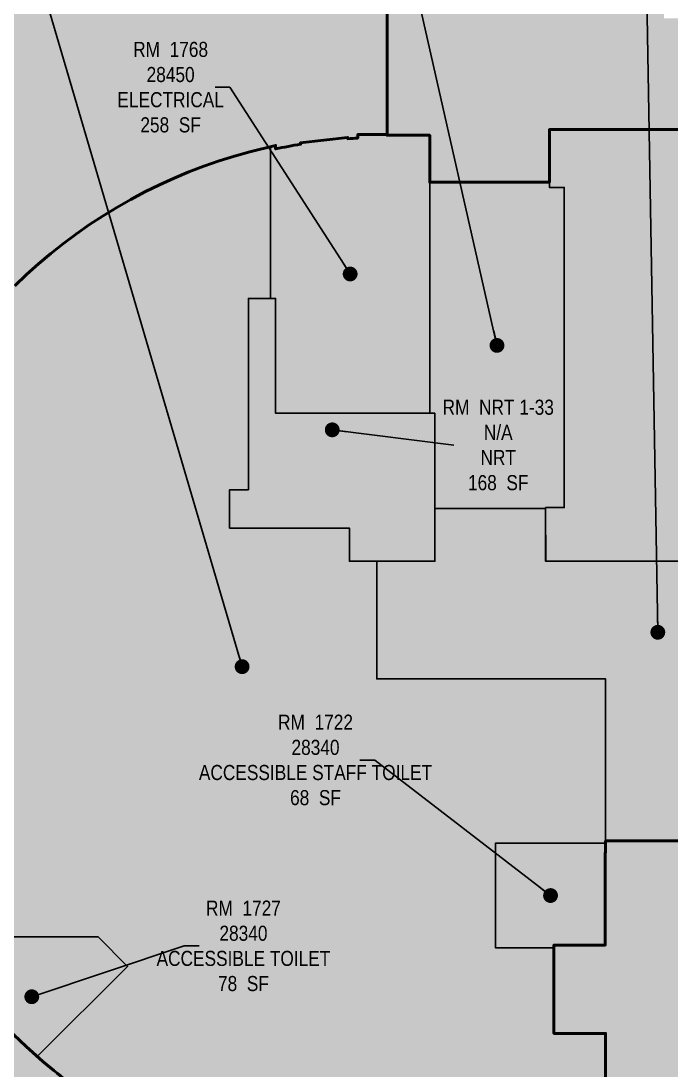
# Model space of a CAD drawing. Header units: inches. Extents: x -460 to 6059, y -234 to 4626.
# Drawn here: x 1194 to 1798, y 2995 to 3968 of the extents above; entities that cross this region are included whole.
import ezdxf

# ---------------------------------------------------------------- set-up
doc = ezdxf.new("R2010")
doc.units = ezdxf.units.IN
doc.header["$LTSCALE"] = 48
doc.header["$MEASUREMENT"] = 0
for name, color, linetype in [('0-LABEL', 3, 'Continuous'), ('1-NRT', 200, 'Continuous'), ('1-NRT-PTN', 253, 'Continuous'), ('2-BCM', 140, 'Continuous'), ('2-BCM-PTN', 250, 'Continuous'), ('3-FCM', 190, 'Continuous'), ('3-FCM-PTN', 9, 'Continuous'), ('4-OCC', 6, 'Continuous'), ('4-OCC-PTN', 95, 'Continuous')]:
    doc.layers.add(name, color=color, linetype=linetype)
doc.styles.add('ArialN', font='ARIALN.TTF')
doc.dimstyles.new('AB-220', dxfattribs={"dimscale": 220, "dimtxt": 0.0703125, "dimasz": 0.0625, "dimexe": 0.0625, "dimexo": 0.125, "dimgap": 0.1875, "dimtad": 0, "dimdec": 4, "dimrnd": 0.0625, "dimzin": 0, "dimdsep": 46, "dimlunit": 4, "dimtxsty": 'ArialN', "dimblk": 'ARCHTICK', "dimcen": 0.0625, "dimclrd": 256, "dimclre": 256, "dimclrt": 256, "dimadec": 0, "dimazin": 0, "dimtfac": 1, "dimtdec": 4, "dimtofl": 0, "dimtmove": 2, "dimatfit": 3, "dimldrblk": 'DOT', "dimfxl": 0, "dimfrac": 2, "dimtolj": 1, "dimtzin": 0, "dimlwd": -1, "dimlwe": -1, "dimarcsym": 0})

# ---------------------------------------------------------------- blocks, each defined once
blk = doc.blocks.new('_ArchTick')
at = {"const_width": 0.15}
blk.add_lwpolyline([(-0.5, -0.5), (0.5, 0.5)], dxfattribs=at)
blk = doc.blocks.new('_Dot')
at = {"lineweight": -2}
blk.add_line((-0.5, 0), (-1, 0), dxfattribs=at)
at = {"const_width": 0.5}
blk.add_lwpolyline([(-0.25, 0, 1), (0.25, 0, 1)], format="xyb", close=True, dxfattribs=at)

msp = doc.modelspace()

# ---------------------------------------------------------------- hatches: boundary and pattern name
at = {"layer": '1-NRT-PTN'}
h = msp.add_hatch(color=256, dxfattribs=at)
h.dxf.hatch_style = 1
h.paths.add_polyline_path([(1681.20273861329, 3466.827172647093), (1681.202738613289, 3516.577184757021), (1698.577738613289, 3516.577184757021), (1698.577738613289, 3813.702172647096), (1684.827738613287, 3813.702172647097), (1684.827738613287, 3867.32645185178), (1997.577738610186, 3867.32645185178), (1997.577738610186, 3466.827172647092)])
h = msp.add_hatch(color=256, dxfattribs=at)
h.dxf.hatch_style = 1
h.paths.add_polyline_path([(1578.577738613287, 3604.076463961708), (1578.577738613286, 3466.827172647096), (1499.077738613307, 3466.827172647096), (1499.077738613307, 3497.577184757017), (1387.827738613306, 3497.577184757018), (1387.827738613306, 3533.077184757019), (1405.384432804946, 3533.077184757019), (1405.384432804945, 3710.63866852462), (1430.577738613306, 3710.63866852462), (1430.577738613307, 3604.076463961709)])
at = {"layer": '2-BCM-PTN'}
h = msp.add_hatch(color=256, dxfattribs=at)
h.dxf.hatch_style = 1
h.paths.add_polyline_path([(1534.140238613289, 3974.701451851794), (1791.32773861331, 3974.701451851802), (1791.32773861331, 3970.576451851792), (1888.57773861574, 3970.576451851792), (1888.57773861574, 4211.704216228852), (1870.82773861575, 4211.7039122448), (1870.82773861575, 4234.316617787352), (2011.32773861312, 4234.316617787351), (2011.32773861312, 4229.566617787352), (1999.077738615733, 4229.566617787352), (1999.077738615733, 3970.57645185178), (2120.577738615736, 3970.57645185178), (2120.577738615736, 3993.57717264709), (2192.202738615736, 3993.57717264709), (2192.202738615737, 4054.389312249441), (2194.640238615736, 4054.389312249441), (2194.651090614056, 4147.94318884636), (2192.202738615736, 4147.94318884636), (2192.202738615736, 4153.452172647098), (2282.702738613183, 4153.452172647098), (2282.702738613183, 4003.07717264709), (2256.577738613301, 4003.07717264709), (2256.577738613301, 3965.326451851778), (2312.202738613335, 3965.326451851781), (2311.7027386133, 3867.326451851794), (2288.5777386133, 3867.326451851775), (2288.5777386133, 3861.201451851774), (2111.702738610187, 3861.201451851774), (2111.702738610187, 3774.139672647093), (2105.577738610186, 3774.139672647093), (2105.577738610186, 3678.827184757015), (2111.702738610187, 3678.827184757015), (2111.702738610187, 3517.139672647088), (1997.577738610187, 3517.139672647089), (1997.577738610187, 3867.32645185178), (1684.827738613287, 3867.326451851779), (1684.827738613287, 3818.577172647096), (1573.702738613288, 3818.577172647096), (1573.702738613288, 3862.201451851781), (1534.140238613289, 3862.201451851781)])
h = msp.add_hatch(color=256, dxfattribs=at)
h.dxf.hatch_style = 1
edge = h.paths.add_edge_path()
edge.add_line((1102.539522123065, 3140.313623644228), (1094.312739119574, 3136.003208718796))
edge.add_line((1094.312739119574, 3136.003208718796), (1087.895361724131, 3148.2518733699))
edge.add_line((1087.895361724131, 3148.2518733699), (1086.552232950624, 3147.476417610959))
edge.add_arc((1533.78693075308, 3375.478884881903), 502.0000000000911, 191.61948229602, 207.0127125768842, ccw=False)
edge.add_line((1042.074506910626, 3274.370565545307), (1043.054013731029, 3274.571976540001))
edge.add_arc((1533.786931266456, 3375.478884897358), 501.0000005060593, 171.8372565340007, 191.6194822859262, ccw=False)
edge.add_line((1037.862679000147, 3446.613521475989), (1041.611838489458, 3444.448943235602))
edge.add_line((1041.611838489458, 3444.448943235602), (1041.605286104839, 3444.449861442062))
edge.add_arc((1349.865862898486, 3407.75883629936), 310.4364903344559, 160.2241700785281, 173.212246482249, ccw=False)
edge.add_line((1057.73780510306, 3512.792223276296), (1062.071610572937, 3510.273311872401))
edge.add_line((1062.071610572937, 3510.273311872401), (1072.245389834414, 3541.332511875848))
edge.add_line((1072.245389834414, 3541.332511875848), (1077.677718069666, 3555.576738220682))
edge.add_line((1077.677718069666, 3555.576738220682), (1083.542486096578, 3569.624451231567))
edge.add_line((1083.542486096578, 3569.624451231567), (1089.841892123003, 3583.482705638063))
edge.add_line((1089.841892123003, 3583.482705638063), (1096.569825094315, 3597.138057636819))
edge.add_line((1096.569825094315, 3597.138057636819), (1104.969985402545, 3612.827419153213))
edge.add_line((1104.969985402545, 3612.827419153213), (1110.195114951295, 3621.942241468275))
edge.add_line((1110.195114951295, 3621.942241468275), (1115.614636566756, 3630.942100980743))
edge.add_line((1115.614636566756, 3630.942100980743), (1122.480380411393, 3641.751652458944))
edge.add_line((1122.480380411393, 3641.751652458944), (1130.845975435907, 3654.131639878191))
edge.add_line((1130.845975435907, 3654.131639878191), (1139.586019494868, 3666.250034746934))
edge.add_line((1139.586019494868, 3666.250034746934), (1148.692402033834, 3678.095609971643))
edge.add_line((1148.692402033834, 3678.095609971643), (1158.15661273939, 3689.65729537054))
edge.add_line((1158.15661273939, 3689.65729537054), (1167.96980690999, 3700.924286055422))
edge.add_line((1167.96980690999, 3700.924286055422), (1178.122813720561, 3711.886052527901))
edge.add_line((1178.122813720561, 3711.886052527901), (1188.606144791805, 3722.532350518368))
edge.add_line((1188.606144791805, 3722.532350518368), (1199.410003056192, 3732.853230558443))
edge.add_line((1199.410003056192, 3732.853230558443), (1210.524291912349, 3742.839047277994))
edge.add_line((1210.524291912349, 3742.839047277994), (1221.938624659333, 3752.480468418054))
edge.add_line((1221.938624659333, 3752.480468418054), (1233.642334201937, 3761.768483551228))
edge.add_line((1233.642334201937, 3761.768483551228), (1245.624483017972, 3770.694412501347))
edge.add_line((1245.624483017972, 3770.694412501347), (1257.873873378241, 3779.249913454676))
edge.add_line((1257.873873378241, 3779.249913454676), (1270.379057809606, 3787.426990754897))
edge.add_line((1270.379057809606, 3787.426990754897), (1283.128349791433, 3795.218002374771))
edge.add_line((1283.128349791433, 3795.218002374771), (1296.109834675375, 3802.615667057355))
edge.add_line((1296.109834675375, 3802.615667057355), (1309.31138081832, 3809.613071120202))
edge.add_line((1309.31138081832, 3809.613071120202), (1322.720650918103, 3816.203674916111))
edge.add_line((1322.720650918103, 3816.203674916111), (1336.325113541376, 3822.381318944463))
edge.add_line((1336.325113541376, 3822.381318944463), (1350.112054832884, 3828.140229607367))
edge.add_line((1350.112054832884, 3828.140229607367), (1364.068590394883, 3833.475024605168))
edge.add_line((1364.068590394883, 3833.475024605168), (1378.18167733803, 3838.380717970425))
edge.add_line((1378.18167733803, 3838.380717970425), (1392.438126869355, 3842.852724844775))
edge.add_line((1392.438126869355, 3842.852724844775), (1406.824604871808, 3846.886862595695))
edge.add_line((1406.824604871808, 3846.886862595695), (1430.578006924887, 3852.770734690197))
edge.add_line((1430.578006924887, 3852.770734690197), (1430.578006924887, 3849.460293145894))
edge.add_arc((1531.577459557556, 3374.326730907522), 485.7497209442569, 99.22084868883468, 102.0007725915766, ccw=False)
edge.add_line((1453.740742345349, 3853.799604854579), (1453.550910485513, 3854.968965930513))
edge.add_line((1453.550910485513, 3854.968965930513), (1497.409030407677, 3860.060833990085))
edge.add_line((1497.409030407677, 3860.060833990085), (1497.49215924689, 3858.879084838609))
edge.add_arc((1531.577459557396, 3374.326730909591), 485.7497209421841, 92.90926030583199, 94.02378017233963, ccw=False)
edge.add_line((1506.923545652951, 3859.45040166232), (1506.923545652951, 3862.701451851779))
edge.add_line((1506.923545652951, 3862.701451851779), (1534.140238613289, 3862.701451851779))
edge.add_line((1534.140238613289, 3862.701451851779), (1534.140238613289, 3974.701451851783))
edge.add_line((1534.140238613289, 3974.701451851783), (1450.452738613307, 3974.701451851784))
edge.add_line((1450.452738613307, 3974.701451851784), (1396.452738613307, 3974.701451851783))
edge.add_line((1396.452738613307, 3974.701451851783), (1388.327738613307, 3974.701451851784))
edge.add_line((1388.327738613307, 3974.701451851784), (1388.327738613307, 4068.577172647096))
edge.add_line((1388.327738613307, 4068.577172647096), (1312.640238613182, 4068.577172647096))
edge.add_line((1312.640238613182, 4068.577172647096), (1312.640238613179, 4138.145804422715))
edge.add_line((1312.640238613179, 4138.145804422715), (1303.140238613179, 4138.145804422715))
edge.add_line((1303.140238613179, 4138.145804422715), (1303.140238613182, 4138.360584847907))
edge.add_line((1303.140238613182, 4138.360584847907), (1300.525094581356, 4138.457784233769))
edge.add_line((1300.525094581356, 4138.457784233769), (1300.690911947076, 4142.704548249021))
edge.add_line((1300.690911947076, 4142.704548249021), (1271.920060000012, 4143.827922861374))
edge.add_line((1271.920060000012, 4143.827922861374), (1269.379059792642, 4143.884425295661))
edge.add_line((1269.379059792642, 4143.884425295661), (1231.879614571199, 4144.088405892782))
edge.add_line((1231.879614571199, 4144.088405892782), (1229.335359620758, 4144.088405892782))
edge.add_line((1229.335359620758, 4144.088405892782), (1191.852685783134, 4142.87031723962))
edge.add_line((1191.852685783134, 4142.87031723962), (1189.310015052471, 4142.742773749298))
edge.add_line((1189.310015052471, 4142.742773749298), (1151.898316965219, 4140.17083941334))
edge.add_line((1151.898316965219, 4140.17083941334), (1149.362113201744, 4139.949226560397))
edge.add_line((1149.362113201744, 4139.949226560397), (1112.071315207764, 4135.993675401352))
edge.add_line((1112.071315207764, 4135.993675401352), (1109.545057428965, 4135.678297181476))
edge.add_line((1109.545057428965, 4135.678297181476), (1072.426312886265, 4130.344555195446))
edge.add_line((1072.426312886265, 4130.344555195446), (1069.936102798676, 4129.939525994132))
edge.add_line((1069.936102798676, 4129.939525994132), (1033.017692719981, 4123.231227931705))
edge.add_line((1033.017692719981, 4123.231227931705), (1030.521153941487, 4122.728882500862))
edge.add_line((1030.521153941487, 4122.728882500862), (993.9036374322093, 4114.641393107177))
edge.add_line((993.9036374322093, 4114.641393107177), (994.9313462175317, 4110.493724452572))
edge.add_line((994.9313462175317, 4110.493724452572), (993.357897285907, 4110.080326828738))
edge.add_line((993.357897285907, 4110.080326828738), (1022.803054851818, 3998.007956204105))
edge.add_line((1022.803054851818, 3998.007956204105), (833.129651916375, 3948.17441378532))
edge.add_line((833.129651916375, 3948.17441378532), (834.6033797082957, 3942.565200558103))
edge.add_line((834.6033797082957, 3942.565200558103), (826.5041347467854, 3939.827030206136))
edge.add_line((826.5041347467854, 3939.827030206136), (825.142989310976, 3943.853167697902))
edge.add_line((825.142989310976, 3943.853167697902), (800.0189018221436, 3935.359285637405))
edge.add_line((800.0189018221436, 3935.359285637405), (797.6126447929898, 3934.476717974976))
edge.add_line((797.6126447929898, 3934.476717974976), (762.7471975054993, 3920.669090175699))
edge.add_line((762.7471975054993, 3920.669090175699), (760.3863571976372, 3919.657397891485))
edge.add_line((760.3863571976372, 3919.657397891485), (726.3415090435551, 3903.934856297793))
edge.add_line((726.3415090435551, 3903.934856297793), (724.0404954464068, 3902.793618082989))
edge.add_line((724.0404954464068, 3902.793618082989), (690.9213231175584, 3885.204689057826))
edge.add_line((690.9213231175584, 3885.204689057826), (688.6872381249516, 3883.937427252602))
edge.add_line((688.6872381249516, 3883.937427252602), (656.5959612890208, 3864.536397613951))
edge.add_line((656.5959612890208, 3864.536397613951), (654.4357002250056, 3863.14702352017))
edge.add_line((654.4357002250056, 3863.14702352017), (623.4713660327238, 3841.993772989132))
edge.add_line((623.4713660327238, 3841.993772989132), (621.3913972509006, 3840.48505263593))
edge.add_line((621.3913972509006, 3840.48505263593), (591.6694202905794, 3817.619049802686))
edge.add_line((591.6694202905794, 3817.619049802686), (820.9746360447091, 3584.561349794776))
edge.add_line((820.9746360447091, 3584.561349794776), (612.0119694750581, 3375.598683225128))
edge.add_line((612.0119694750581, 3375.598683225128), (405.7229424024572, 3581.887710297732))
edge.add_line((405.7229424024572, 3581.887710297732), (404.7440501261194, 3580.041646288166))
edge.add_line((404.7440501261194, 3580.041646288166), (400.9892679519198, 3582.032653777936))
edge.add_line((400.9892679519198, 3582.032653777936), (392.9253802989738, 3566.825206407901))
edge.add_line((392.9253802989738, 3566.825206407901), (391.7962771043888, 3564.495302708461))
edge.add_line((391.7962771043888, 3564.495302708461), (376.6778537283046, 3530.17791244315))
edge.add_line((376.6778537283046, 3530.17791244315), (375.6665269210255, 3527.519384521054))
edge.add_line((375.6665269210255, 3527.519384521054), (363.9530681854726, 3492.136255430783))
edge.add_line((363.9530681854726, 3492.136255430783), (363.2500651035596, 3489.616265449474))
edge.add_line((363.2500651035596, 3489.616265449474), (354.9048963161792, 3453.056613400934))
edge.add_line((354.9048963161792, 3453.056613400934), (354.4448082404999, 3450.481175224293))
edge.add_line((354.4448082404999, 3450.481175224293), (349.6154077065271, 3413.293450226887))
edge.add_line((349.6154077065271, 3413.293450226887), (349.4042073734802, 3410.684000886813))
edge.add_line((349.4042073734802, 3410.684000886813), (348.1902174813238, 3373.203656324069))
edge.add_line((348.1902174813238, 3373.203656324069), (352.3257241579347, 3373.069707093793))
edge.add_line((352.3257241579347, 3373.069707093793), (352.3760008025472, 3371.152239857054))
edge.add_line((352.3760008025472, 3371.152239857054), (473.6334154246747, 3354.79703478699))
edge.add_line((473.6334154246747, 3354.79703478699), (447.6088876470917, 3161.851306404603))
edge.add_line((447.6088876470917, 3161.851306404603), (423.3374235361532, 3144.708608692006))
edge.add_line((423.3374235361532, 3144.708608692006), (400.1161463606122, 3124.010642902679))
edge.add_line((400.1161463606122, 3124.010642902679), (404.109132283749, 3119.532243251229))
edge.add_line((404.109132283749, 3119.532243251229), (404.1091322820071, 3119.532243251948))
edge.add_arc((596.1292016321867, 2927.753646954348), 271.3866928040604, 135.0360485488662, 141.835015234008)
edge.add_line((382.7555734114865, 3095.451088231966), (340.8559375523585, 3101.11476998018))
edge.add_line((340.8559375523585, 3101.11476998018), (340.7209159197698, 3100.248159384374))
edge.add_line((340.7209159197698, 3100.248159384374), (334.955760662677, 3063.245609967058))
edge.add_line((334.955760662677, 3063.245609967058), (334.5783492916269, 3060.79838537302))
edge.add_line((334.5783492916269, 3060.79838537302), (327.3180008319023, 3024.032840059052))
edge.add_line((327.3180008319023, 3024.032840059052), (326.7894309631581, 3021.614367002841))
edge.add_line((326.7894309631581, 3021.614367002841), (318.0441368911963, 2985.148357739487))
edge.add_line((318.0441368911963, 2985.148357739487), (317.366676248957, 2982.766700264821))
edge.add_line((317.366676248957, 2982.766700264821), (307.11379757758, 2946.722030505408))
edge.add_line((307.11379757758, 2946.722030505408), (306.4401350225583, 2944.341538797788))
edge.add_line((306.4401350225583, 2944.341538797788), (294.8346337751832, 2908.70936259603))
edge.add_line((294.8346337751832, 2908.70936259603), (293.9702975783537, 2906.389127925022))
edge.add_line((293.9702975783537, 2906.389127925022), (293.4846966287341, 2905.080290852171))
edge.add_line((293.4846966287341, 2905.080290852171), (364.7121795733344, 2880.171531035151))
edge.add_line((364.7121795733344, 2880.171531035151), (368.0552684892552, 2870.820481376205))
edge.add_line((368.0552684892552, 2870.820481376205), (371.7234637337822, 2861.591135285229))
edge.add_line((371.7234637337822, 2861.591135285229), (375.7119954600519, 2852.495597338206))
edge.add_line((375.7119954600519, 2852.495597338206), (380.0159819809949, 2843.545005782226))
edge.add_line((380.0159819809949, 2843.545005782226), (384.6302655713778, 2834.750114258884))
edge.add_line((384.6302655713778, 2834.750114258884), (385.6642867007702, 2835.315882770219))
edge.add_line((385.6642867007702, 2835.315882770219), (410.4621224507162, 2797.517935332563))
edge.add_line((410.4621224507162, 2797.517935332563), (409.531402854617, 2796.794710099403))
edge.add_line((409.531402854617, 2796.794710099403), (410.1463890699877, 2796.006151577119))
edge.add_line((410.1463890699877, 2796.006151577119), (410.7641597216605, 2795.219747237017))
edge.add_line((410.7641597216605, 2795.219747237017), (414.8731013748554, 2790.129710610507))
edge.add_line((414.8731013748554, 2790.129710610507), (415.5175871922336, 2789.352696892193))
edge.add_line((415.5175871922336, 2789.352696892193), (416.423471888538, 2790.10679388999))
edge.add_line((416.423471888538, 2790.10679388999), (448.0322530970977, 2757.781462046859))
edge.add_line((448.0322530970977, 2757.781462046859), (447.258042409632, 2756.892706075573))
edge.add_line((447.258042409632, 2756.892706075573), (454.65824618084, 2750.664598520058))
edge.add_line((454.65824618084, 2750.664598520058), (462.2659517315749, 2744.692132819756))
edge.add_line((462.2659517315749, 2744.692132819756), (470.0725267871164, 2738.982069341384))
edge.add_line((470.0725267871164, 2738.982069341384), (478.0689033309789, 2733.541038607146))
edge.add_line((478.0689033309789, 2733.541038607146), (486.2452252142064, 2728.375710442268))
edge.add_line((486.2452252142064, 2728.375710442268), (491.8403365771098, 2725.059980617259))
edge.add_line((491.8403365771098, 2725.059980617259), (492.7047640765111, 2724.563011161648))
edge.add_line((492.7047640765111, 2724.563011161648), (493.2904408570282, 2725.585885579084))
edge.add_line((493.2904408570282, 2725.585885579084), (534.1945786799859, 2706.327286532961))
edge.add_line((534.1945786799859, 2706.327286532961), (533.7792979602889, 2705.224185771955))
edge.add_line((533.7792979602889, 2705.224185771955), (541.4311292488462, 2702.467907477149))
edge.add_line((541.4311292488462, 2702.467907477149), (549.1584625840685, 2699.93184998852))
edge.add_line((549.1584625840685, 2699.93184998852), (556.9552345207783, 2697.617992171961))
edge.add_line((556.9552345207783, 2697.617992171961), (564.8146008533647, 2695.528350297063))
edge.add_line((564.8146008533647, 2695.528350297063), (570.5338052881004, 2694.157787061554))
edge.add_line((570.5338052881004, 2694.157787061554), (571.4996421716648, 2693.938647572725))
edge.add_line((571.4996421716648, 2693.938647572725), (571.7584419612183, 2695.088567754778))
edge.add_line((571.7584419612183, 2695.088567754778), (616.5135973911536, 2688.717658097324))
edge.add_line((616.5135973911536, 2688.717658097324), (616.4412363018034, 2687.541198310967))
edge.add_line((616.4412363018034, 2687.541198310967), (624.9879919857192, 2687.144576449648))
edge.add_line((624.9879919857192, 2687.144576449648), (633.5423304662124, 2687.00547721172))
edge.add_line((633.5423304662124, 2687.00547721172), (642.096312010344, 2687.12398643828))
edge.add_line((642.096312010344, 2687.12398643828), (647.988899503023, 2687.355590040931))
edge.add_line((647.988899503023, 2687.355590040931), (648.9838333493769, 2687.406791265624))
edge.add_line((648.9838333493769, 2687.406791265624), (648.9211925632433, 2688.583808635112))
edge.add_line((648.9211925632433, 2688.583808635112), (693.727446323898, 2694.584812830853))
edge.add_line((693.727446323898, 2694.584812830853), (693.9767386730016, 2693.432794132723))
edge.add_line((693.9767386730016, 2693.432794132723), (703.1239917231685, 2695.571110256931))
edge.add_line((703.1239917231685, 2695.571110256931), (712.1952837287224, 2698.010568352002))
edge.add_line((712.1952837287224, 2698.010568352002), (721.1809445025144, 2700.748551554981))
edge.add_line((721.1809445025144, 2700.748551554981), (763.2929774043148, 2610.439005560348))
edge.add_line((763.2929774043148, 2610.439005560348), (830.0810530299839, 2660.767430446644))
edge.add_line((830.0810530299839, 2660.767430446644), (778.0654823771245, 2729.794424125146))
edge.add_line((778.0654823771245, 2729.794424125146), (787.5896202867523, 2735.745745520946))
edge.add_line((787.5896202867523, 2735.745745520946), (796.868437032376, 2742.072707316808))
edge.add_line((796.868437032376, 2742.072707316808), (805.887141430472, 2748.76522172247))
edge.add_line((805.887141430472, 2748.76522172247), (814.6313367621085, 2755.812604250842))
edge.add_line((814.6313367621085, 2755.812604250842), (823.087069535705, 2763.20360761297))
edge.add_line((823.087069535705, 2763.20360761297), (831.240846580851, 2770.926436292213))
edge.add_line((831.240846580851, 2770.926436292213), (839.0796565696471, 2778.968765363056))
edge.add_line((839.0796565696471, 2778.968765363056), (846.5909907695584, 2787.317760153972))
edge.add_line((846.5909907695584, 2787.317760153972), (853.762862994701, 2795.960096723033))
edge.add_line((853.762862994701, 2795.960096723033), (860.5838287237955, 2804.881983113561))
edge.add_line((860.5838287237955, 2804.881983113561), (867.0430033542905, 2814.069181355991))
edge.add_line((867.0430033542905, 2814.069181355991), (873.1300795635868, 2823.507030180846))
edge.add_line((873.1300795635868, 2823.507030180846), (878.8785455055925, 2833.253757490505))
edge.add_arc((710.8557426638421, 2928.880984856857), 193.3293275438924, 330.3543918705083, 332.2200927025294)
edge.add_line((881.9027970764134, 2838.774747196213), (886.9030534947067, 2848.604074376185))
edge.add_line((886.9030534947067, 2848.604074376185), (891.5138868902156, 2858.621815754301))
edge.add_line((891.5138868902156, 2858.621815754301), (895.7282714573591, 2868.812680204585))
edge.add_line((895.7282714573591, 2868.812680204585), (899.539719895565, 2879.160976900413))
edge.add_line((899.539719895565, 2879.160976900413), (902.9423696491383, 2889.65078334141))
edge.add_line((902.9423696491383, 2889.65078334141), (905.9309869092929, 2900.265959497688))
edge.add_line((905.9309869092929, 2900.265959497688), (908.5009746526882, 2910.990172617455))
edge.add_line((908.5009746526882, 2910.990172617455), (910.6483797018652, 2921.806922329342))
edge.add_line((910.6483797018652, 2921.806922329342), (912.3698987970781, 2932.699566001799))
edge.add_line((912.3698987970781, 2932.699566001799), (913.6628836703337, 2943.651344320828))
edge.add_line((913.6628836703337, 2943.651344320828), (914.5253451137548, 2954.645407046699))
edge.add_line((914.5253451137548, 2954.645407046699), (914.9559367920135, 2965.664765226681))
edge.add_arc((621.7771131545901, 2971.228871180421), 293.2316181868658, 358.9127402975529, 360.1612492626065)
edge.add_line((915.0075700780933, 2972.054120791993), (914.7985206025903, 2982.009035936466))
edge.add_line((914.7985206025903, 2982.009035936466), (914.2370683721263, 2991.95027052252))
edge.add_line((914.2370683721263, 2991.95027052252), (913.3239236886736, 3001.865336091233))
edge.add_line((913.3239236886736, 3001.865336091233), (912.0602363295791, 3011.741802713964))
edge.add_line((912.0602363295791, 3011.741802713964), (910.4475930819497, 3021.567297832476))
edge.add_line((910.4475930819497, 3021.567297832476), (908.4880161109947, 3031.329512653939))
edge.add_line((908.4880161109947, 3031.329512653939), (906.1839604477661, 3041.016217404863))
edge.add_line((906.1839604477661, 3041.016217404863), (903.5383101230789, 3050.615279277831))
edge.add_line((903.5383101230789, 3050.615279277831), (900.5543867821159, 3060.114639326188))
edge.add_line((900.5543867821159, 3060.114639326188), (897.2362106111175, 3069.501597910383))
edge.add_line((897.2362106111175, 3069.501597910383), (913.6826074032294, 3085.94951920142))
edge.add_line((913.6826074032294, 3085.94951920142), (921.5143189386015, 3086.961995088689))
edge.add_line((921.5143189386015, 3086.961995088689), (929.3907163369829, 3087.528472600398))
edge.add_line((929.3907163369829, 3087.528472600398), (937.2865669844002, 3087.647152960289))
edge.add_line((937.2865669844002, 3087.647152960289), (945.1764328016286, 3087.317653709862))
edge.add_line((945.1764328016286, 3087.317653709862), (953.0348949806773, 3086.541036290364))
edge.add_line((953.0348949806773, 3086.541036290364), (960.8366358763903, 3085.319802623948))
edge.add_line((960.8366358763903, 3085.319802623948), (968.5565205721921, 3083.657887054056))
edge.add_line((968.5565205721921, 3083.657887054056), (976.1696778572039, 3081.560643671016))
edge.add_line((976.1696778572039, 3081.560643671016), (983.6515803538521, 3079.034829063632))
edge.add_line((983.6515803538521, 3079.034829063632), (990.9781235377939, 3076.088580552342))
edge.add_line((990.9781235377939, 3076.088580552342), (998.1257030749791, 3072.731390135972))
edge.add_line((998.1257030749791, 3072.731390135972), (1005.071292470134, 3068.974073103411))
edge.add_line((1005.071292470134, 3068.974073103411), (1010.114359909662, 3065.970500018775))
edge.add_line((1010.114359909662, 3065.970500018775), (1014.985577434343, 3062.69596437747))
edge.add_line((1014.985577434343, 3062.69596437747), (1019.66926064557, 3059.161139632943))
edge.add_arc((960.0876879348732, 2983.448239757874), 96.34524904826485, 37.55166500133822, 51.79934780014719, ccw=False)
edge.add_line((1036.470594738926, 3042.168411439636), (1057.273858823566, 3013.907572090615))
edge.add_line((1057.273858823566, 3013.907572090615), (1083.766758129989, 2977.917471299587))
edge.add_line((1083.766758129989, 2977.917471299587), (1165.647301852914, 2866.684306996664))
edge.add_line((1165.647301852914, 2866.684306996664), (1022.194787500079, 2723.231792643828))
edge.add_line((1022.194787500079, 2723.231792643828), (1093.524184052271, 2651.902396091637))
edge.add_line((1093.524184052271, 2651.902396091637), (1138.116105440847, 2696.494317480212))
edge.add_line((1138.116105440847, 2696.494317480212), (1147.485264236549, 2687.125158684511))
edge.add_line((1147.485264236549, 2687.125158684511), (1249.308640727412, 2788.948535175374))
edge.add_line((1249.308640727412, 2788.948535175374), (1262.180165939523, 2776.077009963263))
edge.add_line((1262.180165939523, 2776.077009963263), (1445.396097988282, 2776.077009963263))
edge.add_line((1445.396097988282, 2776.077009963263), (1445.396097988282, 2886.202009963265))
edge.add_line((1445.396097988282, 2886.202009963265), (1399.827738613306, 2886.202009963265))
edge.add_line((1399.827738613306, 2886.202009963265), (1399.827738613306, 2930.576997853337))
edge.add_line((1399.827738613306, 2930.576997853337), (1317.077738613307, 2930.576997853337))
edge.add_line((1317.077738613307, 2930.576997853337), (1317.077738613323, 2945.714840788858))
edge.add_arc((1331.555554833312, 3064.838276088132), 120.0000000000002, 237.2005951220915, 263.070470995569, ccw=False)
edge.add_arc((1531.31221346007, 3374.805435891275), 488.7578647594882, 229.1043272837045, 237.2004953718234, ccw=False)
edge.add_arc((1531.307107863557, 3374.799084196808), 488.7497209442587, 213.7486716165942, 229.1042922303079, ccw=False)
edge.add_arc((1523.872141242713, 3369.671369972069), 479.71898829241, 208.5622352684215, 213.732774453037, ccw=False)
edge.add_line((1102.535769566064, 3140.311457104433), (1094.312739119574, 3136.003208718796))
edge.add_line((1094.312739119574, 3136.003208718796), (1102.539522123065, 3140.313623644228))
at = {"layer": '3-FCM-PTN'}
h = msp.add_hatch(color=256, dxfattribs=at)
h.dxf.hatch_style = 1
h.paths.add_polyline_path([(1534.140238613289, 3974.701451851794), (1791.32773861331, 3974.701451851802), (1791.32773861331, 3970.576451851792), (1888.57773861574, 3970.576451851792), (1888.57773861574, 4211.704216228852), (1870.82773861575, 4211.7039122448), (1870.82773861575, 4234.316617787352), (2011.32773861312, 4234.316617787351), (2011.32773861312, 4229.566617787352), (1999.077738615733, 4229.566617787352), (1999.077738615733, 3970.57645185178), (2120.577738615736, 3970.57645185178), (2120.577738615736, 3993.57717264709), (2192.202738615736, 3993.57717264709), (2192.202738615737, 4054.389312249441), (2194.640238615736, 4054.389312249441), (2194.651090614056, 4147.94318884636), (2192.202738615736, 4147.94318884636), (2192.202738615736, 4153.452172647098), (2282.702738613183, 4153.452172647098), (2282.702738613183, 4003.07717264709), (2256.577738613301, 4003.07717264709), (2256.577738613301, 3965.326451851778), (2312.202738613335, 3965.326451851781), (2311.7027386133, 3867.326451851794), (2288.5777386133, 3867.326451851775), (2288.5777386133, 3861.201451851774), (2111.702738610187, 3861.201451851774), (2111.702738610187, 3774.139672647093), (2105.577738610186, 3774.139672647093), (2105.577738610186, 3678.827184757015), (2111.702738610187, 3678.827184757015), (2111.702738610187, 3517.139672647088), (1997.577738610187, 3517.139672647089), (1997.577738610187, 3867.32645185178), (1684.827738613287, 3867.326451851779), (1684.827738613287, 3818.577172647096), (1573.702738613288, 3818.577172647096), (1573.702738613288, 3862.201451851781), (1534.140238613289, 3862.201451851781)])
h = msp.add_hatch(color=256, dxfattribs=at)
h.dxf.hatch_style = 1
h.paths.add_polyline_path([(1684.827738613287, 3818.577172647096), (1684.827738613287, 3813.702172647097), (1698.577738613289, 3813.702172647097), (1698.577738613304, 3516.577184757021), (1681.20273861329, 3516.577184757021), (1681.20273861329, 3515.57717264709), (1578.577738613286, 3515.57717264709), (1578.577738613287, 3604.076463961708), (1573.702738613288, 3604.07646396171), (1573.702738613288, 3818.577172647096)])
h = msp.add_hatch(color=256, dxfattribs=at)
h.dxf.hatch_style = 1
h.paths.add_polyline_path([(2111.702738610187, 3517.139672647088), (2111.702738610187, 3504.327184757011), (2105.577738610185, 3504.327184757011), (2105.577738610185, 3367.07717264709), (2097.640238613304, 3367.07717264709), (2097.640238613304, 3362.20217264709), (1956.702738613309, 3362.202172647094), (1956.702738613309, 3364.014672647094), (1844.952738613268, 3363.952172647092), (1844.890238613306, 3225.701997853334), (1841.827738613305, 3225.701997853334), (1841.827738613305, 3207.139672647105), (1736.952738613306, 3207.139672647105), (1736.952738613306, 3357.577172647095), (1524.515238613287, 3357.577172647095), (1524.515238613287, 3466.827172647096), (1578.577738613286, 3466.827172647096), (1578.577738613286, 3515.57717264709), (1681.20273861329, 3515.57717264709), (1681.440253838622, 3466.827172647094), (1997.577738610186, 3466.827172647092), (1997.577738610186, 3517.139672647088)])
h = msp.add_hatch(color=256, dxfattribs=at)
h.dxf.hatch_style = 1
h.paths.add_polyline_path([(1841.827738613305, 3207.139672647105), (1841.827738613305, 2869.978153569944), (1871.202738613293, 2869.978153569944), (1871.202738613293, 2754.57700996326), (1865.279053694166, 2754.57700996326), (1865.279053694166, 2721.987271507023), (1909.463289657364, 2677.803035543826), (1826.2898545203, 2594.629600406763), (1741.827738613305, 2679.073661470669), (1741.8277386133, 2776.077009963262), (1445.396097988282, 2776.077009963263), (1445.396097988284, 2886.202009963265), (1736.952738613306, 2886.202009963263), (1736.952738613306, 3028.576997853335), (1688.952738613306, 3028.576997853335), (1688.952738613306, 3110.576997853334), (1736.702738613307, 3110.576997853334), (1736.702738613307, 3196.577172647105), (1736.952738613306, 3196.577172647105), (1736.952738613306, 3207.139672647105)])
at = {"layer": '4-OCC-PTN'}
h = msp.add_hatch(color=55, dxfattribs=at)
h.dxf.hatch_style = 1
edge = h.paths.add_edge_path()
edge.add_line((1534.140238613289, 3862.201451851781), (1573.702738613288, 3862.201451851781))
edge.add_line((1573.702738613288, 3862.201451851781), (1573.702738613289, 3604.07646396171))
edge.add_line((1573.702738613289, 3604.07646396171), (1430.577738613306, 3604.07646396171))
edge.add_line((1430.577738613306, 3604.07646396171), (1430.577738613306, 3710.63866852462))
edge.add_line((1430.577738613306, 3710.63866852462), (1425.952738613306, 3710.63866852462))
edge.add_line((1425.952738613306, 3710.63866852462), (1425.952738613306, 3851.625025663453))
edge.add_line((1425.952738613306, 3851.625025663453), (1430.578006924887, 3852.770734690197))
edge.add_line((1430.578006924887, 3852.770734690197), (1430.578006924887, 3849.460293145894))
edge.add_arc((1531.577459557556, 3374.326730907522), 485.7497209442569, 99.22084868883468, 102.0007725915766, ccw=False)
edge.add_line((1453.740742345349, 3853.799604854579), (1453.550910485513, 3854.968965930513))
edge.add_line((1453.550910485513, 3854.968965930513), (1497.409030407677, 3860.060833990085))
edge.add_line((1497.409030407677, 3860.060833990085), (1497.49215924689, 3858.879084838609))
edge.add_arc((1531.577459557396, 3374.326730909591), 485.7497209421841, 92.90926030583199, 94.02378017233963, ccw=False)
edge.add_line((1506.923545652951, 3859.45040166232), (1506.923545652951, 3862.701451851779))
edge.add_line((1506.923545652951, 3862.701451851779), (1534.140238613289, 3862.701451851779))
edge.add_line((1534.140238613289, 3862.701451851779), (1534.140238613289, 3862.201451851781))
h = msp.add_hatch(color=50, dxfattribs=at)
h.dxf.hatch_style = 1
edge = h.paths.add_edge_path()
edge.add_arc((1531.307107863582, 3374.799084196824), 488.7497209442888, 208.6736165682939, 211.6773320565144, ccw=False)
edge.add_line((1102.494132261453, 3140.287417795409), (1161.202738613306, 3174.1828474764))
edge.add_line((1161.202738613306, 3174.1828474764), (1161.202738613306, 3453.056716062471))
edge.add_line((1161.202738613306, 3453.056716062471), (1062.078052696769, 3510.290252076955))
edge.add_line((1062.078052696769, 3510.290252076955), (1067.274801268892, 3526.968819977543))
edge.add_line((1067.274801268892, 3526.968819977543), (1072.245389834414, 3541.332511875848))
edge.add_line((1072.245389834414, 3541.332511875848), (1077.677718069666, 3555.576738220682))
edge.add_line((1077.677718069666, 3555.576738220682), (1083.542486096578, 3569.624451231567))
edge.add_line((1083.542486096578, 3569.624451231567), (1089.841892123003, 3583.482705638063))
edge.add_line((1089.841892123003, 3583.482705638063), (1096.569825094315, 3597.138057636819))
edge.add_line((1096.569825094315, 3597.138057636819), (1104.969985402545, 3612.827419153213))
edge.add_line((1104.969985402545, 3612.827419153213), (1110.195114951295, 3621.942241468275))
edge.add_line((1110.195114951295, 3621.942241468275), (1115.614636566756, 3630.942100980743))
edge.add_line((1115.614636566756, 3630.942100980743), (1122.480380411393, 3641.751652458944))
edge.add_line((1122.480380411393, 3641.751652458944), (1130.845975435907, 3654.131639878191))
edge.add_line((1130.845975435907, 3654.131639878191), (1139.586019494868, 3666.250034746934))
edge.add_line((1139.586019494868, 3666.250034746934), (1148.692402033834, 3678.095609971643))
edge.add_line((1148.692402033834, 3678.095609971643), (1158.15661273939, 3689.65729537054))
edge.add_line((1158.15661273939, 3689.65729537054), (1167.96980690999, 3700.924286055422))
edge.add_line((1167.96980690999, 3700.924286055422), (1178.122813720561, 3711.886052527901))
edge.add_line((1178.122813720561, 3711.886052527901), (1188.606144791805, 3722.532350518368))
edge.add_line((1188.606144791805, 3722.532350518368), (1199.410003056192, 3732.853230558443))
edge.add_line((1199.410003056192, 3732.853230558443), (1210.524291912349, 3742.839047277994))
edge.add_line((1210.524291912349, 3742.839047277994), (1221.938624659333, 3752.480468418054))
edge.add_line((1221.938624659333, 3752.480468418054), (1233.642334201937, 3761.768483551228))
edge.add_line((1233.642334201937, 3761.768483551228), (1245.624483017972, 3770.694412501347))
edge.add_line((1245.624483017972, 3770.694412501347), (1257.873873378241, 3779.249913454676))
edge.add_line((1257.873873378241, 3779.249913454676), (1270.379057809606, 3787.426990754897))
edge.add_line((1270.379057809606, 3787.426990754897), (1283.128349791433, 3795.218002374771))
edge.add_line((1283.128349791433, 3795.218002374771), (1296.109834675375, 3802.615667057355))
edge.add_line((1296.109834675375, 3802.615667057355), (1309.31138081832, 3809.613071120202))
edge.add_line((1309.31138081832, 3809.613071120202), (1322.720650918103, 3816.203674916111))
edge.add_line((1322.720650918103, 3816.203674916111), (1336.325113541376, 3822.381318944463))
edge.add_line((1336.325113541376, 3822.381318944463), (1350.112054832884, 3828.140229607367))
edge.add_line((1350.112054832884, 3828.140229607367), (1364.068590394883, 3833.475024605168))
edge.add_line((1364.068590394883, 3833.475024605168), (1378.18167733803, 3838.380717970425))
edge.add_line((1378.18167733803, 3838.380717970425), (1392.438126869355, 3842.852724844775))
edge.add_line((1392.438126869355, 3842.852724844775), (1406.824604871808, 3846.886862595695))
edge.add_line((1406.824604871808, 3846.886862595695), (1425.952738613306, 3851.625025663453))
edge.add_line((1425.952738613306, 3851.625025663453), (1425.952738613306, 3710.63866852462))
edge.add_line((1425.952738613306, 3710.63866852462), (1405.384432804945, 3710.63866852462))
edge.add_line((1405.384432804945, 3710.63866852462), (1405.384432804946, 3533.077184757019))
edge.add_line((1405.384432804946, 3533.077184757019), (1387.827738613306, 3533.077184757019))
edge.add_line((1387.827738613306, 3533.077184757019), (1387.827738613306, 3497.577184757018))
edge.add_line((1387.827738613306, 3497.577184757018), (1499.077738613307, 3497.577184757016))
edge.add_line((1499.077738613307, 3497.577184757016), (1499.077738613307, 3466.827172647096))
edge.add_line((1499.077738613307, 3466.827172647096), (1524.515238613287, 3466.827172647096))
edge.add_line((1524.515238613287, 3466.827172647096), (1524.515238613287, 3357.577172647095))
edge.add_line((1524.515238613287, 3357.577172647095), (1736.952738613306, 3357.577172647095))
edge.add_line((1736.952738613306, 3357.577172647095), (1736.952738613306, 3205.014672647088))
edge.add_line((1736.952738613306, 3205.014672647088), (1634.765238613326, 3205.014672647088))
edge.add_line((1634.765238613326, 3205.014672647088), (1634.765238613324, 3108.014497853352))
edge.add_line((1634.765238613324, 3108.014497853352), (1688.952738613307, 3108.014497853328))
edge.add_line((1688.952738613307, 3108.014497853328), (1688.952738613306, 3028.576997853335))
edge.add_line((1688.952738613306, 3028.576997853335), (1736.952738613306, 3028.576997853335))
edge.add_line((1736.952738613306, 3028.576997853335), (1736.952738613305, 2886.202009963263))
edge.add_line((1736.952738613305, 2886.202009963263), (1445.396097988284, 2886.202009963268))
edge.add_line((1445.396097988284, 2886.202009963268), (1399.827738613306, 2886.202009963265))
edge.add_line((1399.827738613306, 2886.202009963265), (1399.827738613306, 2930.576997853337))
edge.add_line((1399.827738613306, 2930.576997853337), (1317.077738613307, 2930.576997853337))
edge.add_line((1317.077738613307, 2930.576997853337), (1317.077738613323, 2945.714840788858))
edge.add_arc((1331.555554833312, 3064.838276088132), 120.0000000000002, 237.2005951220915, 263.070470995569, ccw=False)
edge.add_arc((1531.31221346007, 3374.805435891275), 488.7578647594882, 229.1043272837045, 237.2004953718234, ccw=False)
edge.add_arc((1531.307107863585, 3374.799084196856), 488.7497209443139, 228.8031752035931, 229.104292230309, ccw=False)
edge.add_line((1209.393198004761, 3007.038667128149), (1293.146659250991, 3090.792128374382))
edge.add_line((1293.146659250991, 3090.792128374382), (1265.799289772052, 3118.139497853319))
edge.add_line((1265.799289772052, 3118.139497853319), (1115.371840711227, 3118.139497853319))
h = msp.add_hatch(color=50, dxfattribs=at)
h.dxf.hatch_style = 1
h.paths.add_polyline_path([(1688.952738613305, 3108.014497853328), (1634.765238613324, 3108.014497853352), (1634.765238613326, 3205.014672647088), (1736.952738613306, 3205.014672647088), (1736.952738613306, 3196.577172647105), (1736.702738613307, 3196.577172647105), (1736.702738613307, 3110.576997853334), (1688.952738613306, 3110.576997853334)])
h = msp.add_hatch(color=50, dxfattribs=at)
h.dxf.hatch_style = 1
edge = h.paths.add_edge_path()
edge.add_line((1115.371840711227, 3118.139497853319), (1265.799289772052, 3118.139497853319))
edge.add_line((1265.799289772052, 3118.139497853319), (1293.146659250993, 3090.792128374379))
edge.add_line((1293.146659250993, 3090.792128374379), (1209.393198004761, 3007.038667128149))
edge.add_arc((1531.307107863573, 3374.799084196821), 488.7497209442796, 211.6773320565147, 228.8031752035915, ccw=False)

# ---------------------------------------------------------------- linework, layer by layer
at = {"layer": '1-NRT', "flags": 128}
for points in [[(1681.20273861329, 3466.827172647093), (1681.202738613289, 3516.577184757021), (1698.577738613289, 3516.577184757021), (1698.577738613289, 3813.702172647096), (1684.827738613287, 3813.702172647097), (1684.827738613287, 3867.32645185178), (1997.577738610186, 3867.32645185178), (1997.577738610186, 3466.827172647092)], [(1578.577738613287, 3604.076463961708), (1578.577738613286, 3466.827172647096), (1499.077738613307, 3466.827172647096), (1499.077738613307, 3497.577184757017), (1387.827738613306, 3497.577184757018), (1387.827738613306, 3533.077184757019), (1405.384432804946, 3533.077184757019), (1405.384432804945, 3710.63866852462), (1430.577738613306, 3710.63866852462), (1430.577738613307, 3604.076463961709), (1578.577738613287, 3604.07646396171)]]:
    msp.add_lwpolyline(points, close=True, dxfattribs=at)
at = {"layer": '2-BCM', "lineweight": 50, "flags": 128}
for points in [[(1188.606144791805, 3722.532350518368), (1199.410003056192, 3732.853230558443), (1210.524291912349, 3742.839047277994), (1221.938624659333, 3752.480468418054), (1233.642334201937, 3761.768483551228), (1245.624483017972, 3770.694412501347), (1257.873873378241, 3779.249913454676), (1270.379057809606, 3787.426990754897), (1283.128349791433, 3795.218002374771), (1296.109834675375, 3802.615667057355), (1309.31138081832, 3809.613071120202), (1322.720650918103, 3816.203674916111), (1336.325113541376, 3822.381318944463), (1350.112054832884, 3828.140229607367), (1364.068590394883, 3833.475024605168), (1378.18167733803, 3838.380717970425), (1392.438126869355, 3842.852724844775), (1406.824604871808, 3846.886862595695), (1430.578006924887, 3852.770734690197), (1430.578006924887, 3849.460293145894, -0.01213030117976029), (1453.740742345349, 3853.799604854579), (1453.550910485513, 3854.968965930513), (1497.409030407677, 3860.060833990085), (1497.49215924689, 3858.879084838609, -0.004863048647622196), (1506.923545652951, 3859.45040166232), (1506.923545652951, 3862.701451851779), (1534.140238613289, 3862.701451851779), (1534.140238613289, 3974.701451851783)], [(1266.551617302583, 2963.969608477713, -0.03534089981656059), (1211.330393567995, 3005.351940437775, -0.06710197618644272), (1124.920271543217, 3103.273709712882, -0.0225645617024497)]]:
    msp.add_lwpolyline(points, format="xyb", dxfattribs=at)
at = {"layer": '3-FCM', "lineweight": 50, "flags": 128}
msp.add_lwpolyline([(2256.577738613301, 4003.07717264709), (2256.577738613301, 3965.326451851778), (2312.202738613335, 3965.326451851781), (2311.7027386133, 3867.326451851794), (2288.5777386133, 3867.326451851775), (2288.5777386133, 3861.201451851774), (2111.702738610187, 3861.201451851774), (2111.702738610187, 3774.139672647093), (2105.577738610186, 3774.139672647093), (2105.577738610186, 3678.827184757015), (2111.702738610187, 3678.827184757015), (2111.702738610187, 3517.139672647088), (1997.577738610187, 3517.139672647089), (1997.577738610187, 3867.32645185178), (1684.827738613287, 3867.326451851779), (1684.827738613287, 3818.577172647096), (1573.702738613288, 3818.577172647096), (1573.702738613288, 3862.201451851781), (1534.140238613289, 3862.201451851781), (1534.140238613289, 3974.701451851794)], dxfattribs=at)
at = {"layer": '3-FCM', "flags": 128}
for points in [[(1684.827738613287, 3818.577172647096), (1684.827738613287, 3813.702172647097), (1698.577738613289, 3813.702172647097), (1698.577738613304, 3516.577184757021), (1681.20273861329, 3516.577184757021), (1681.20273861329, 3515.57717264709), (1578.577738613286, 3515.57717264709), (1578.577738613287, 3604.076463961708), (1573.702738613288, 3604.07646396171), (1573.702738613288, 3818.577172647096)], [(2111.702738610187, 3517.139672647088), (2111.702738610187, 3504.327184757011), (2105.577738610185, 3504.327184757011), (2105.577738610185, 3367.07717264709), (2097.640238613304, 3367.07717264709), (2097.640238613304, 3362.20217264709), (1956.702738613309, 3362.202172647094), (1956.702738613309, 3364.014672647094), (1844.952738613268, 3363.952172647092), (1844.890238613306, 3225.701997853334), (1841.827738613305, 3225.701997853334), (1841.827738613305, 3207.139672647105), (1736.952738613306, 3207.139672647105), (1736.952738613306, 3357.577172647095), (1524.515238613287, 3357.577172647095), (1524.515238613287, 3466.827172647096), (1578.577738613286, 3466.827172647096), (1578.577738613286, 3515.57717264709), (1681.20273861329, 3515.57717264709), (1681.440253838622, 3466.827172647094), (1997.577738610186, 3466.827172647092), (1997.577738610186, 3517.139672647088)]]:
    msp.add_lwpolyline(points, close=True, dxfattribs=at)
at = {"layer": '3-FCM', "lineweight": 50, "flags": 128}
msp.add_lwpolyline([(1841.827738613305, 3207.139672647105), (1841.827738613305, 2869.978153569944), (1871.202738613293, 2869.978153569944), (1871.202738613293, 2754.57700996326), (1865.279053694166, 2754.57700996326), (1865.279053694166, 2721.987271507023), (1909.463289657364, 2677.803035543826), (1826.2898545203, 2594.629600406763), (1741.827738613305, 2679.073661470669), (1741.8277386133, 2776.077009963262), (1445.396097988282, 2776.077009963263), (1445.396097988284, 2886.202009963265), (1736.952738613306, 2886.202009963263), (1736.952738613306, 3028.576997853335), (1688.952738613306, 3028.576997853335), (1688.952738613306, 3110.576997853334), (1736.702738613307, 3110.576997853334), (1736.702738613307, 3196.577172647105), (1736.952738613306, 3196.577172647105), (1736.952738613306, 3207.139672647105)], close=True, dxfattribs=at)
at = {"layer": '4-OCC', "flags": 128}
for points in [[(1534.140238613289, 3862.201451851781), (1573.702738613288, 3862.201451851781), (1573.702738613289, 3604.07646396171), (1430.577738613306, 3604.07646396171), (1430.577738613306, 3710.63866852462), (1425.952738613306, 3710.63866852462), (1425.952738613306, 3851.625025663453), (1430.578006924887, 3852.770734690197), (1430.578006924887, 3849.460293145894, -0.01213030117976029), (1453.740742345349, 3853.799604854579), (1453.550910485513, 3854.968965930513), (1497.409030407677, 3860.060833990085), (1497.49215924689, 3858.879084838609, -0.004863048647622196), (1506.923545652951, 3859.45040166232), (1506.923545652951, 3862.701451851779), (1534.140238613289, 3862.701451851779)], [(1115.371840711227, 3118.139497853319), (1265.799289772052, 3118.139497853319), (1293.146659250993, 3090.792128374379), (1209.393198004761, 3007.038667128149, -0.07486498595854746)]]:
    msp.add_lwpolyline(points, format="xyb", close=True, dxfattribs=at)
msp.add_lwpolyline([(1188.606144791805, 3722.532350518368), (1199.410003056192, 3732.853230558443), (1210.524291912349, 3742.839047277994), (1221.938624659333, 3752.480468418054), (1233.642334201937, 3761.768483551228), (1245.624483017972, 3770.694412501347), (1257.873873378241, 3779.249913454676), (1270.379057809606, 3787.426990754897), (1283.128349791433, 3795.218002374771), (1296.109834675375, 3802.615667057355), (1309.31138081832, 3809.613071120202), (1322.720650918103, 3816.203674916111), (1336.325113541376, 3822.381318944463), (1350.112054832884, 3828.140229607367), (1364.068590394883, 3833.475024605168), (1378.18167733803, 3838.380717970425), (1392.438126869355, 3842.852724844775), (1406.824604871808, 3846.886862595695), (1425.952738613306, 3851.625025663453), (1425.952738613306, 3710.63866852462), (1405.384432804945, 3710.63866852462), (1405.384432804946, 3533.077184757019), (1387.827738613306, 3533.077184757019), (1387.827738613306, 3497.577184757018), (1499.077738613307, 3497.577184757016), (1499.077738613307, 3466.827172647096), (1524.515238613287, 3466.827172647096), (1524.515238613287, 3357.577172647095), (1736.952738613306, 3357.577172647095), (1736.952738613306, 3205.014672647088), (1634.765238613326, 3205.014672647088), (1634.765238613324, 3108.014497853352), (1688.952738613307, 3108.014497853328), (1688.952738613306, 3028.576997853335), (1736.952738613306, 3028.576997853335), (1736.952738613305, 2886.202009963263)], dxfattribs=at)
msp.add_lwpolyline([(1688.952738613305, 3108.014497853328), (1634.765238613324, 3108.014497853352), (1634.765238613326, 3205.014672647088), (1736.952738613306, 3205.014672647088), (1736.952738613306, 3196.577172647105), (1736.702738613307, 3196.577172647105), (1736.702738613307, 3110.576997853334), (1688.952738613306, 3110.576997853334)], close=True, dxfattribs=at)
msp.add_lwpolyline([(1266.551617302583, 2963.969608477713, -0.03534089981656059), (1211.330393567995, 3005.351940437775, -0.001313871643528877), (1209.393198004761, 3007.038667128149), (1293.146659250991, 3090.792128374382), (1265.799289772052, 3118.139497853319), (1115.371840711227, 3118.139497853319, -0.0131069317421477)], format="xyb", dxfattribs=at)

# ---------------------------------------------------------------- texts
at = {"layer": '0-LABEL', "char_height": 14, "attachment_point": 5, "style": 'ArialN'}
for s, insert in [('RM  1768\\P28450\\PELECTRICAL\\P258  SF', (1333.145487757838, 3906.724854447328)), ('RM  NRT 1-33\\PN/A\\PNRT\\P168  SF', (1637.305959491034, 3574.618359435644)), ('RM  1722\\P28340\\PACCESSIBLE STAFF TOILET\\P68  SF', (1467.665085172669, 3282.281765508007)), ('RM  1727\\P28340\\PACCESSIBLE TOILET\\P78  SF', (1400.753188288866, 3109.740715201846))]:
    msp.add_mtext(s, dxfattribs=dict(at, insert=insert))

# ---------------------------------------------------------------- leaders
at = {"layer": '0-LABEL', "annotation_type": 0, "has_hookline": 1}
for points, hookline_direction, text_width in [([(1636.140238613296, 3667.077172647093), (1450.462809846758, 4485.899457003348), (1436.712809846758, 4485.899457003348)], 1, 217.506139154161), ([(1785.461945574109, 3400.836305331532), (1766.395293407462, 4488.083759963145), (1752.645293407462, 4488.083759963145)], 1, 106.7667121418827), ([(1399.515395655038, 3368.913517813358), (1113.298371899349, 4342.215842323603), (1099.548371899349, 4342.215842323603)], 1, 76.83765347885402), ([(1499.827738613297, 3733.388957906745), (1388.145487757838, 3906.724854447328), (1374.395487757838, 3906.724854447328)], 1, 97.03547066848567), ([(1483.202738613297, 3588.732920585858), (1596.055959491034, 3574.618359435644)], 0, 101.3615279672578), ([(1685.858988613315, 3156.514585250208), (1522.665085172669, 3282.281765508007), (1508.915085172669, 3282.281765508007)], 1, 216.2646657571623), ([(1204.25924997611, 3062.589082490734), (1345.753188288866, 3109.740715201846), (1359.503188288866, 3109.740715201846)], 0, 161.019099590723)]:
    msp.add_leader(points, dimstyle='AB-220', dxfattribs=dict(at, hookline_direction=hookline_direction, text_width=text_width))

doc.saveas('drawing.dxf')
